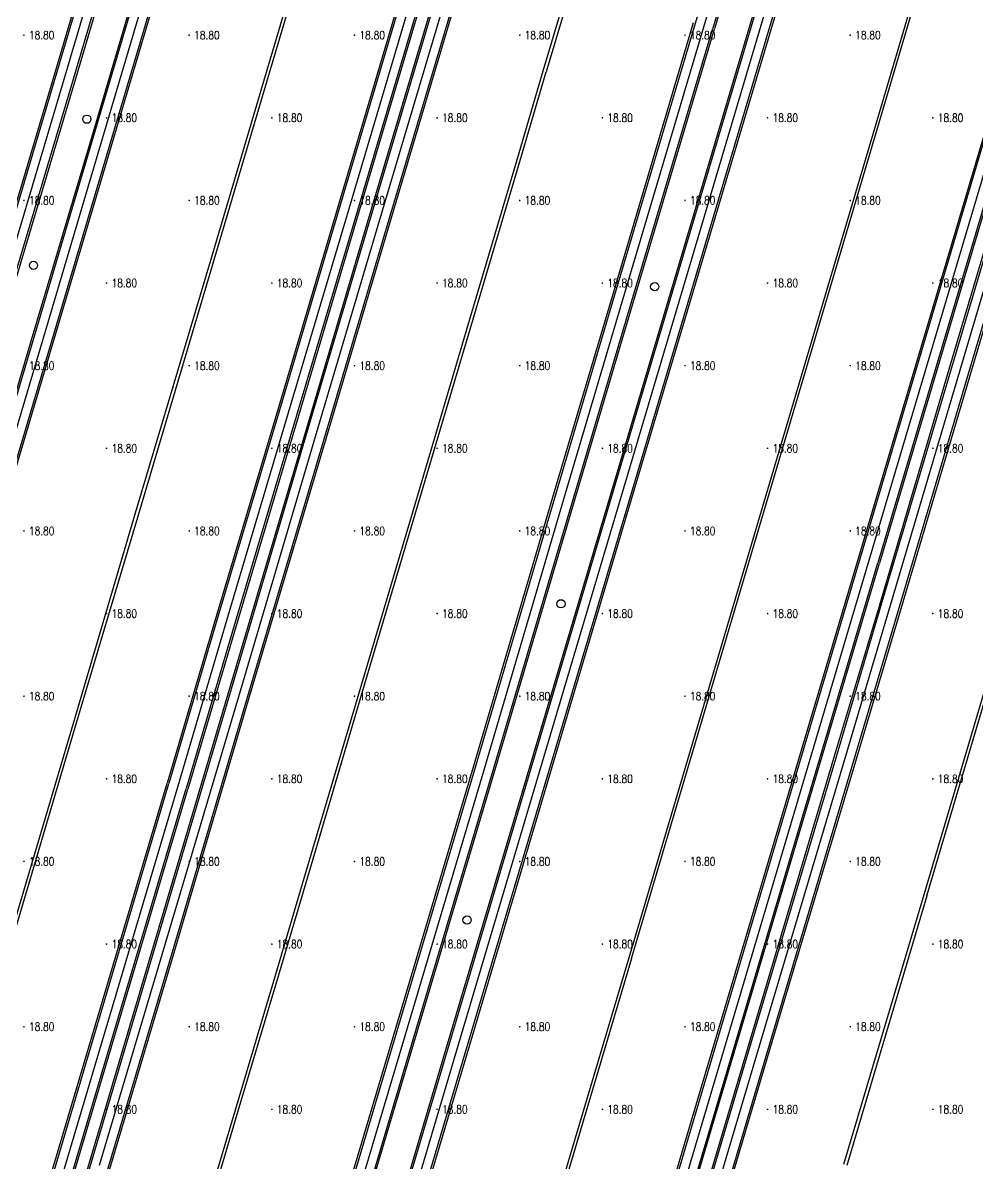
# Model space of a CAD drawing. Extents: x 404846 to 408477, y 3390929 to 3392894.
# Drawn here: x 405781.2 to 405896.7, y 3391987.9 to 3392125.9 of the extents above; entities that cross this region are included whole.
import ezdxf
from ezdxf.enums import TextEntityAlignment as Align

# ---------------------------------------------------------------- set-up
doc = ezdxf.new("R2010")
doc.units = 0
doc.header["$LTSCALE"] = 0.5
doc.layers.get('0').update_dxf_attribs({"linetype": 'CONTINUOUS'})
for name, color, linetype in [('3221', 6, 'CONTINUOUS'), ('GCD', 1, 'CONTINUOUS'), ('GXYZ', 2, 'CONTINUOUS'), ('SXSS', 5, 'CONTINUOUS'), ('ZBTZ', 3, 'CONTINUOUS')]:
    doc.layers.add(name, color=color, linetype=linetype)
doc.styles.add('HZ', font='rs.shx', dxfattribs={"width": 0.8, "bigfont": 'hztxt.shx'})
doc.linetypes.add('1161', pattern='A,0,[149,AAA.SHX,S=0.15,R=0,X=0,Y=0],-1.6', length=1.6)

# ---------------------------------------------------------------- blocks, each defined once
blk = doc.blocks.new('GC200')
at = {"linetype": 'Continuous', "const_width": 0.2, "flags": 128}
blk.add_lwpolyline([(-0.1, 0, 1), (0.1, 0, 1)], format="xyb", close=True, dxfattribs=at)
blk = doc.blocks.new('gc188')
blk.add_circle((0, 0), 1)

msp = doc.modelspace()

# ---------------------------------------------------------------- linework, layer by layer
at = {"layer": '3221', "color": 6}
for points in [[(405706.649, 3391850.685, 18.768), (405713.45, 3391873.597, 18.754), (405724.524, 3391910.98, 19.064), (405747.301, 3391987.873, 18.801), (405752.403, 3392004.992, 18.933), (405764.451, 3392045.636, 18.664), (405769.767, 3392063.639, 18.898), (405778.372, 3392092.657, 19.108), (405786.346, 3392119.458, 18.959), (405797.526, 3392157.268, 18.912), (405808.752, 3392195.177, 19.006), (405779.027, 3392203.979, 19.006), (405767.798, 3392166.058, 18.912), (405756.626, 3392128.274, 18.959), (405748.655, 3392101.484, 19.108), (405740.042, 3392072.435, 18.898), (405734.729, 3392054.447, 18.664), (405722.687, 3392013.824, 18.933), (405717.577, 3391996.678, 18.801), (405694.8, 3391919.784, 19.064), (405683.732, 3391882.419, 18.754), (405676.931, 3391859.507, 18.768)], [(405712.875, 3391848.797, 18.766), (405719.543, 3391871.325, 18.747), (405733.479, 3391918.245, 19.046), (405738.391, 3391934.842, 18.92), (405753.919, 3391987.3, 18.746), (405770.255, 3392042.313, 18.804), (405776.192, 3392062.446, 18.972), (405783.632, 3392087.482, 19.095), (405790.986, 3392112.279, 19.033), (405800.252, 3392143.612, 19.044), (405809.397, 3392174.399, 19.108), (405817.75, 3392202.612, 18.795), (405847.474, 3392193.811, 18.795), (405839.117, 3392165.585, 19.108), (405829.979, 3392134.822, 19.044), (405820.71, 3392103.476, 19.033), (405813.35, 3392078.66, 19.095), (405805.917, 3392053.646, 18.972), (405799.972, 3392033.489, 18.804), (405783.644, 3391978.501, 18.746), (405768.116, 3391926.044, 18.92), (405763.2, 3391909.433, 19.046), (405749.268, 3391862.527, 18.747), (405742.601, 3391840, 18.766)], [(405812.06, 3391819.389, 18.742), (405824.646, 3391861.837, 19.077), (405833.059, 3391890.204, 18.908), (405848.63, 3391942.756, 19.147), (405863.416, 3391992.669, 18.859), (405883.655, 3392060.85, 18.859), (405902.681, 3392124.939, 19.255), (405913.812, 3392162.523, 19.067), (405916.975, 3392173.2, 18.935), (405887.252, 3392182.006, 18.935), (405884.088, 3392171.328, 19.067), (405872.96, 3392133.752, 19.255), (405853.937, 3392069.672, 18.859), (405833.698, 3392001.491, 18.859), (405818.907, 3391951.561, 19.147), (405803.336, 3391899.01, 18.908), (405794.925, 3391870.65, 19.077), (405782.339, 3391828.201, 18.742)], [(405815.869, 3391818.237, 18.754), (405823.12, 3391842.63, 18.876), (405829.335, 3391863.678, 19.052), (405836.903, 3391889.232, 18.718), (405871.136, 3392004.651, 18.83), (405880.742, 3392036.86, 18.858), (405920.749, 3392171.995, 18.895), (405950.473, 3392163.195, 18.895), (405910.467, 3392028.06, 18.858), (405900.843, 3391995.791, 18.83), (405866.624, 3391880.417, 18.718), (405859.062, 3391854.887, 19.052), (405852.843, 3391833.824, 18.876), (405845.585, 3391809.404, 18.754)]]:
    msp.add_polyline3d(points, close=True, dxfattribs=at)
msp.add_polyline3d([(405820.192, 3391978.741, 19.026), (405827.764, 3392004.239, 18.827), (405837.04, 3392035.462, 18.799), (405846.869, 3392068.774, 18.774), (405853.893, 3392092.528, 18.677), (405863.694, 3392125.525, 18.844), (405872.094, 3392153.735, 19.12), (405881.043, 3392183.879, 18.761), (405851.325, 3392192.702, 18.761), (405842.379, 3392162.57, 19.12), (405833.977, 3392134.352, 18.844), (405824.17, 3392101.337, 18.677), (405817.139, 3392077.555, 18.774), (405807.324, 3392044.29, 18.799), (405798.048, 3392013.066, 18.827), (405790.477, 3391987.574, 19.026)], dxfattribs=at)
at = {"layer": 'SXSS', "linetype": 'Continuous', "flags": 128}
for points, elevation in [([(405844.207, 3392120.048), (405853.638, 3392151.693), (405853.993, 3392151.587), (405844.557, 3392119.945)], 18.778), ([(405854.871, 3392012.615), (405885.743, 3392116.783), (405892.662, 3392140.147), (405892.335, 3392140.244), (405885.416, 3392116.88), (405854.554, 3392012.709)], 18.742), ([(405787.131, 3392040.439), (405794.865, 3392066.573), (405804.087, 3392097.562), (405810.39, 3392118.829), (405816.71, 3392140.21)], 18.958), ([(405787.491, 3392040.333), (405795.239, 3392066.462), (405804.461, 3392097.451), (405810.764, 3392118.719), (405817.084, 3392140.1)], 18.958), ([(405923.337, 3392131.02), (405923.084, 3392131.095), (405914.316, 3392101.493), (405907.932, 3392080.089), (405899.811, 3392052.569), (405890.244, 3392020.321)], 18.955), ([(405890.627, 3392020.207), (405900.194, 3392052.456), (405908.316, 3392079.975), (405914.7, 3392101.379), (405923.467, 3392130.981), (405923.337, 3392131.02)], 18.955), ([(405822.233, 3392045.872), (405828.689, 3392067.607), (405834.996, 3392088.899), (405841.008, 3392109.185), (405844.207, 3392120.048)], 18.726), ([(405822.579, 3392045.769), (405829.039, 3392067.503), (405835.346, 3392088.796), (405841.358, 3392109.081), (405844.557, 3392119.945)], 18.726), ([(405791.55, 3391942.353), (405796.428, 3391958.833), (405801.51, 3391976.033), (405806.954, 3391994.317), (405811.842, 3392010.756), (405816.328, 3392025.886), (405822.233, 3392045.872)], 18.822), ([(405791.879, 3391942.256), (405796.774, 3391958.73), (405801.856, 3391975.93), (405807.3, 3391994.214), (405812.188, 3392010.653), (405816.674, 3392025.783), (405822.579, 3392045.769)], 18.822), ([(405771.633, 3391988.135), (405787.131, 3392040.439)], 18.714), ([(405771.99, 3391988.029), (405787.491, 3392040.333)], 18.714), ([(405890.244, 3392020.321), (405880.557, 3391987.694)], 18.882), ([(405890.627, 3392020.207), (405880.941, 3391987.58)], 18.882), ([(405854.554, 3392012.709), (405847.511, 3391988.983)], 18.722), ([(405854.871, 3392012.615), (405847.83, 3391988.888)], 18.722), ([(405847.511, 3391988.983), (405839.944, 3391963.505), (405833.477, 3391941.706), (405825.214, 3391913.765), (405819.521, 3391894.549)], 18.958), ([(405847.83, 3391988.888), (405840.263, 3391963.41), (405833.796, 3391941.612), (405825.533, 3391913.671), (405819.84, 3391894.454)], 18.958)]:
    msp.add_lwpolyline(points, dxfattribs=dict(at, elevation=elevation))
at = {"layer": 'ZBTZ', "linetype": '1161', "flags": 128}
for points, elevation in [([(405882.801, 3392185.296), (405873.323, 3392153.37), (405864.917, 3392125.161)], 18.901), ([(405832.499, 3392001.847), (405852.738, 3392070.028), (405871.762, 3392134.107), (405882.89, 3392171.683), (405886.59, 3392184.171)], 18.991), ([(405862.63, 3392125.841), (405871.035, 3392154.05), (405879.896, 3392183.897), (405881.991, 3392183.276), (405873.129, 3392153.427), (405864.726, 3392125.218)], 18.91), ([(405832.683, 3392001.792), (405852.922, 3392069.973), (405871.946, 3392134.052), (405883.074, 3392171.628), (405886.158, 3392182.039)], 18.996), ([(405834.76, 3392001.176), (405854.998, 3392069.357), (405874.022, 3392133.437), (405885.15, 3392171.013), (405888.235, 3392181.424)], 18.996), ([(405882.585, 3392061.167), (405901.612, 3392125.256), (405912.742, 3392162.84), (405915.826, 3392173.249), (405917.954, 3392172.618), (405914.87, 3392162.21), (405903.74, 3392124.625), (405884.713, 3392060.535)], 19.03), ([(405796.259, 3392157.642), (405785.079, 3392119.834), (405777.105, 3392093.034), (405768.5, 3392064.014), (405763.19, 3392046.01)], 18.908), ([(405796.479, 3392157.577), (405785.299, 3392119.769), (405777.325, 3392092.968), (405768.72, 3392063.949), (405763.41, 3392045.945)], 18.908), ([(405798.534, 3392156.969), (405787.354, 3392119.159), (405779.379, 3392092.358), (405770.775, 3392063.34), (405765.462, 3392045.336)], 18.908), ([(405798.77, 3392156.9), (405787.589, 3392119.09), (405779.615, 3392092.288), (405771.011, 3392063.271), (405765.699, 3392045.266)], 18.908), ([(405834.986, 3392001.109), (405855.204, 3392069.296), (405874.228, 3392133.376), (405877.671, 3392145.001)], 19.044), ([(405798.979, 3392143.989), (405789.714, 3392112.655), (405782.36, 3392087.859), (405774.92, 3392062.823), (405768.984, 3392042.691)], 18.989), ([(405799.162, 3392143.935), (405789.896, 3392112.602), (405782.542, 3392087.805), (405775.102, 3392062.769), (405769.164, 3392042.637)], 18.989), ([(405801.255, 3392143.316), (405791.989, 3392111.982), (405784.634, 3392087.184), (405777.195, 3392062.149), (405771.258, 3392042.015)], 18.989), ([(405801.457, 3392143.256), (405792.191, 3392111.922), (405784.836, 3392087.124), (405777.397, 3392062.089), (405771.461, 3392041.955)], 18.989), ([(405882.416, 3392061.217), (405901.442, 3392125.306), (405904.865, 3392136.865)], 19.104), ([(405828.699, 3392135.2), (405819.43, 3392103.855), (405812.07, 3392079.04), (405804.637, 3392054.025), (405798.695, 3392033.869)], 18.989), ([(405828.899, 3392135.141), (405819.63, 3392103.796), (405812.27, 3392078.98), (405804.838, 3392053.966), (405798.89, 3392033.811)], 18.989), ([(405806.08, 3392044.657), (405815.895, 3392077.922), (405822.927, 3392101.705), (405832.734, 3392134.721)], 18.773), ([(405830.989, 3392134.523), (405821.719, 3392103.177), (405814.359, 3392078.36), (405806.927, 3392053.348), (405800.982, 3392033.189)], 18.989), ([(405831.204, 3392134.46), (405821.934, 3392103.113), (405814.574, 3392078.296), (405807.142, 3392053.284), (405801.199, 3392033.125)], 18.989), ([(405806.275, 3392044.6), (405816.09, 3392077.865), (405823.122, 3392101.648), (405832.929, 3392134.663)], 18.773), ([(405808.334, 3392043.992), (405818.204, 3392077.24), (405825.236, 3392101.021), (405835.042, 3392134.035)], 18.773), ([(405808.548, 3392043.929), (405818.419, 3392077.177), (405825.451, 3392100.957), (405835.257, 3392133.971)], 18.773), ([(405835.759, 3392035.843), (405845.582, 3392069.154), (405852.606, 3392092.91), (405862.407, 3392125.907)], 18.773), ([(405835.986, 3392035.775), (405845.805, 3392069.088), (405852.829, 3392092.844), (405862.63, 3392125.841)], 18.773), ([(405838.069, 3392035.156), (405847.902, 3392068.469), (405854.925, 3392092.222), (405864.726, 3392125.218)], 18.773), ([(405838.256, 3392035.101), (405848.093, 3392068.412), (405855.116, 3392092.166), (405864.917, 3392125.161)], 18.773), ([(405905.469, 3392124.878), (405893.696, 3392085.275), (405884.878, 3392055.411), (405879.452, 3392037.244)], 18.981), ([(405905.664, 3392124.773), (405893.935, 3392085.204), (405885.073, 3392055.366), (405879.685, 3392037.174)], 18.981), ([(405907.769, 3392124.154), (405896.012, 3392084.587), (405887.15, 3392054.75), (405881.769, 3392036.555)], 18.981), ([(405908.004, 3392124.084), (405896.247, 3392084.517), (405887.385, 3392054.68), (405881.999, 3392036.486)], 18.981), ([(405903.928, 3392124.57), (405884.9, 3392060.48)], 19.057), ([(405862.158, 3391993.042), (405882.416, 3392061.217)], 18.859), ([(405862.38, 3391992.976), (405882.585, 3392061.167)], 18.859), ([(405864.471, 3391992.356), (405884.713, 3392060.535)], 18.859), ([(405864.658, 3391992.301), (405884.9, 3392060.48)], 18.859), ([(405784.358, 3391971.379), (405789.276, 3391987.931), (405796.846, 3392013.422), (405806.08, 3392044.657)], 18.871), ([(405784.555, 3391971.321), (405789.482, 3391987.87), (405797.053, 3392013.361), (405806.275, 3392044.6)], 18.871), ([(405786.626, 3391970.708), (405791.553, 3391987.254), (405799.123, 3392012.746), (405808.334, 3392043.992)], 18.871), ([(405786.835, 3391970.646), (405791.76, 3391987.193), (405799.33, 3392012.685), (405808.548, 3392043.929)], 18.871), ([(405879.452, 3392037.244), (405869.903, 3392005.018)], 18.844), ([(405879.685, 3392037.174), (405870.112, 3392004.956)], 18.844), ([(405814.045, 3391962.593), (405818.911, 3391979.122), (405826.483, 3392004.619), (405835.759, 3392035.843)], 18.871), ([(405814.268, 3391962.527), (405819.138, 3391979.054), (405826.71, 3392004.552), (405835.986, 3392035.775)], 18.871), ([(405881.769, 3392036.555), (405872.199, 3392004.333)], 18.844), ([(405881.999, 3392036.486), (405872.392, 3392004.278)], 18.844), ([(405816.345, 3391961.912), (405821.221, 3391978.435), (405828.793, 3392003.933), (405838.069, 3392035.156)], 18.871), ([(405816.54, 3391961.855), (405821.407, 3391978.379), (405828.98, 3392003.878), (405838.256, 3392035.101)], 18.871), ([(405782.357, 3391978.798), (405798.695, 3392033.869)], 18.775), ([(405782.571, 3391978.756), (405798.89, 3392033.811)], 18.775), ([(405784.685, 3391978.193), (405800.982, 3392033.189)], 18.775), ([(405784.887, 3391978.133), (405801.199, 3392033.125)], 18.775), ([(405869.903, 3392005.018), (405835.669, 3391889.598)], 18.774), ([(405870.112, 3392004.956), (405835.857, 3391889.543)], 18.774), ([(405872.199, 3392004.333), (405837.974, 3391888.915)], 18.774), ([(405872.392, 3392004.278), (405838.159, 3391888.86)], 18.774), ([(405802.144, 3391899.364), (405817.714, 3391951.915), (405832.499, 3392001.847)], 18.972), ([(405802.326, 3391899.31), (405817.896, 3391951.861), (405832.683, 3392001.792)], 18.972), ([(405804.408, 3391898.693), (405819.932, 3391951.258), (405834.76, 3392001.176)], 18.972), ([(405804.594, 3391898.638), (405820.164, 3391951.189), (405834.986, 3392001.109)], 18.972), ([(405831.801, 3391890.577), (405847.371, 3391943.128), (405862.158, 3391993.042)], 18.972), ([(405832.023, 3391890.511), (405847.593, 3391943.063), (405862.38, 3391992.976)], 18.972), ([(405834.074, 3391889.903), (405849.644, 3391942.455), (405864.471, 3391992.356)], 18.972), ([(405834.299, 3391889.836), (405849.87, 3391942.388), (405864.658, 3391992.301)], 18.972)]:
    msp.add_lwpolyline(points, dxfattribs=dict(at, elevation=elevation))

# ---------------------------------------------------------------- block references
at = {"layer": 'GCD', "linetype": 'Continuous'}
ref = msp.add_blockref('GC200', (405781.358, 3392124.379, 18.8), dxfattribs=dict(at, xscale=0.5, yscale=0.5, zscale=0.5))
ref.add_attrib('height', '18.80', dxfattribs={"linetype": 'Continuous', "height": 1, "style": 'HZ', "width": 0.8}).set_placement((405781.958, 3392124.379, 18.8), align=Align.MIDDLE_LEFT)
ref = msp.add_blockref('GC200', (405801.358, 3392124.379, 18.8), dxfattribs=dict(at, xscale=0.5, yscale=0.5, zscale=0.5))
ref.add_attrib('height', '18.80', dxfattribs={"linetype": 'Continuous', "height": 1, "style": 'HZ', "width": 0.8}).set_placement((405801.958, 3392124.379, 18.8), align=Align.MIDDLE_LEFT)
ref = msp.add_blockref('GC200', (405821.358, 3392124.379, 18.8), dxfattribs=dict(at, xscale=0.5, yscale=0.5, zscale=0.5))
ref.add_attrib('height', '18.80', dxfattribs={"linetype": 'Continuous', "height": 1, "style": 'HZ', "width": 0.8}).set_placement((405821.958, 3392124.379, 18.8), align=Align.MIDDLE_LEFT)
ref = msp.add_blockref('GC200', (405841.358, 3392124.379, 18.8), dxfattribs=dict(at, xscale=0.5, yscale=0.5, zscale=0.5))
ref.add_attrib('height', '18.80', dxfattribs={"linetype": 'Continuous', "height": 1, "style": 'HZ', "width": 0.8}).set_placement((405841.958, 3392124.379, 18.8), align=Align.MIDDLE_LEFT)
ref = msp.add_blockref('GC200', (405861.358, 3392124.379, 18.8), dxfattribs=dict(at, xscale=0.5, yscale=0.5, zscale=0.5))
ref.add_attrib('height', '18.80', dxfattribs={"linetype": 'Continuous', "height": 1, "style": 'HZ', "width": 0.8}).set_placement((405861.958, 3392124.379, 18.8), align=Align.MIDDLE_LEFT)
ref = msp.add_blockref('GC200', (405881.358, 3392124.379, 18.8), dxfattribs=dict(at, xscale=0.5, yscale=0.5, zscale=0.5))
ref.add_attrib('height', '18.80', dxfattribs={"linetype": 'Continuous', "height": 1, "style": 'HZ', "width": 0.8}).set_placement((405881.958, 3392124.379, 18.8), align=Align.MIDDLE_LEFT)
ref = msp.add_blockref('GC200', (405791.358, 3392114.379, 18.8), dxfattribs=dict(at, xscale=0.5, yscale=0.5, zscale=0.5))
ref.add_attrib('height', '18.80', dxfattribs={"linetype": 'Continuous', "height": 1, "style": 'HZ', "width": 0.8}).set_placement((405791.958, 3392114.379, 18.8), align=Align.MIDDLE_LEFT)
ref = msp.add_blockref('GC200', (405811.358, 3392114.379, 18.8), dxfattribs=dict(at, xscale=0.5, yscale=0.5, zscale=0.5))
ref.add_attrib('height', '18.80', dxfattribs={"linetype": 'Continuous', "height": 1, "style": 'HZ', "width": 0.8}).set_placement((405811.958, 3392114.379, 18.8), align=Align.MIDDLE_LEFT)
ref = msp.add_blockref('GC200', (405831.358, 3392114.379, 18.8), dxfattribs=dict(at, xscale=0.5, yscale=0.5, zscale=0.5))
ref.add_attrib('height', '18.80', dxfattribs={"linetype": 'Continuous', "height": 1, "style": 'HZ', "width": 0.8}).set_placement((405831.958, 3392114.379, 18.8), align=Align.MIDDLE_LEFT)
ref = msp.add_blockref('GC200', (405851.358, 3392114.379, 18.8), dxfattribs=dict(at, xscale=0.5, yscale=0.5, zscale=0.5))
ref.add_attrib('height', '18.80', dxfattribs={"linetype": 'Continuous', "height": 1, "style": 'HZ', "width": 0.8}).set_placement((405851.958, 3392114.379, 18.8), align=Align.MIDDLE_LEFT)
ref = msp.add_blockref('GC200', (405871.358, 3392114.379, 18.8), dxfattribs=dict(at, xscale=0.5, yscale=0.5, zscale=0.5))
ref.add_attrib('height', '18.80', dxfattribs={"linetype": 'Continuous', "height": 1, "style": 'HZ', "width": 0.8}).set_placement((405871.958, 3392114.379, 18.8), align=Align.MIDDLE_LEFT)
ref = msp.add_blockref('GC200', (405891.358, 3392114.379, 18.8), dxfattribs=dict(at, xscale=0.5, yscale=0.5, zscale=0.5))
ref.add_attrib('height', '18.80', dxfattribs={"linetype": 'Continuous', "height": 1, "style": 'HZ', "width": 0.8}).set_placement((405891.958, 3392114.379, 18.8), align=Align.MIDDLE_LEFT)
ref = msp.add_blockref('GC200', (405781.358, 3392104.379, 18.8), dxfattribs=dict(at, xscale=0.5, yscale=0.5, zscale=0.5))
ref.add_attrib('height', '18.80', dxfattribs={"linetype": 'Continuous', "height": 1, "style": 'HZ', "width": 0.8}).set_placement((405781.958, 3392104.379, 18.8), align=Align.MIDDLE_LEFT)
ref = msp.add_blockref('GC200', (405801.358, 3392104.379, 18.8), dxfattribs=dict(at, xscale=0.5, yscale=0.5, zscale=0.5))
ref.add_attrib('height', '18.80', dxfattribs={"linetype": 'Continuous', "height": 1, "style": 'HZ', "width": 0.8}).set_placement((405801.958, 3392104.379, 18.8), align=Align.MIDDLE_LEFT)
ref = msp.add_blockref('GC200', (405821.358, 3392104.379, 18.8), dxfattribs=dict(at, xscale=0.5, yscale=0.5, zscale=0.5))
ref.add_attrib('height', '18.80', dxfattribs={"linetype": 'Continuous', "height": 1, "style": 'HZ', "width": 0.8}).set_placement((405821.958, 3392104.379, 18.8), align=Align.MIDDLE_LEFT)
ref = msp.add_blockref('GC200', (405841.358, 3392104.379, 18.8), dxfattribs=dict(at, xscale=0.5, yscale=0.5, zscale=0.5))
ref.add_attrib('height', '18.80', dxfattribs={"linetype": 'Continuous', "height": 1, "style": 'HZ', "width": 0.8}).set_placement((405841.958, 3392104.379, 18.8), align=Align.MIDDLE_LEFT)
ref = msp.add_blockref('GC200', (405861.358, 3392104.379, 18.8), dxfattribs=dict(at, xscale=0.5, yscale=0.5, zscale=0.5))
ref.add_attrib('height', '18.80', dxfattribs={"linetype": 'Continuous', "height": 1, "style": 'HZ', "width": 0.8}).set_placement((405861.958, 3392104.379, 18.8), align=Align.MIDDLE_LEFT)
ref = msp.add_blockref('GC200', (405881.358, 3392104.379, 18.8), dxfattribs=dict(at, xscale=0.5, yscale=0.5, zscale=0.5))
ref.add_attrib('height', '18.80', dxfattribs={"linetype": 'Continuous', "height": 1, "style": 'HZ', "width": 0.8}).set_placement((405881.958, 3392104.379, 18.8), align=Align.MIDDLE_LEFT)
ref = msp.add_blockref('GC200', (405791.358, 3392094.379, 18.8), dxfattribs=dict(at, xscale=0.5, yscale=0.5, zscale=0.5))
ref.add_attrib('height', '18.80', dxfattribs={"linetype": 'Continuous', "height": 1, "style": 'HZ', "width": 0.8}).set_placement((405791.958, 3392094.379, 18.8), align=Align.MIDDLE_LEFT)
ref = msp.add_blockref('GC200', (405811.358, 3392094.379, 18.8), dxfattribs=dict(at, xscale=0.5, yscale=0.5, zscale=0.5))
ref.add_attrib('height', '18.80', dxfattribs={"linetype": 'Continuous', "height": 1, "style": 'HZ', "width": 0.8}).set_placement((405811.958, 3392094.379, 18.8), align=Align.MIDDLE_LEFT)
ref = msp.add_blockref('GC200', (405831.358, 3392094.379, 18.8), dxfattribs=dict(at, xscale=0.5, yscale=0.5, zscale=0.5))
ref.add_attrib('height', '18.80', dxfattribs={"linetype": 'Continuous', "height": 1, "style": 'HZ', "width": 0.8}).set_placement((405831.958, 3392094.379, 18.8), align=Align.MIDDLE_LEFT)
ref = msp.add_blockref('GC200', (405851.358, 3392094.379, 18.8), dxfattribs=dict(at, xscale=0.5, yscale=0.5, zscale=0.5))
ref.add_attrib('height', '18.80', dxfattribs={"linetype": 'Continuous', "height": 1, "style": 'HZ', "width": 0.8}).set_placement((405851.958, 3392094.379, 18.8), align=Align.MIDDLE_LEFT)
ref = msp.add_blockref('GC200', (405871.358, 3392094.379, 18.8), dxfattribs=dict(at, xscale=0.5, yscale=0.5, zscale=0.5))
ref.add_attrib('height', '18.80', dxfattribs={"linetype": 'Continuous', "height": 1, "style": 'HZ', "width": 0.8}).set_placement((405871.958, 3392094.379, 18.8), align=Align.MIDDLE_LEFT)
ref = msp.add_blockref('GC200', (405891.358, 3392094.379, 18.8), dxfattribs=dict(at, xscale=0.5, yscale=0.5, zscale=0.5))
ref.add_attrib('height', '18.80', dxfattribs={"linetype": 'Continuous', "height": 1, "style": 'HZ', "width": 0.8}).set_placement((405891.958, 3392094.379, 18.8), align=Align.MIDDLE_LEFT)
ref = msp.add_blockref('GC200', (405781.358, 3392084.379, 18.8), dxfattribs=dict(at, xscale=0.5, yscale=0.5, zscale=0.5))
ref.add_attrib('height', '18.80', dxfattribs={"linetype": 'Continuous', "height": 1, "style": 'HZ', "width": 0.8}).set_placement((405781.958, 3392084.379, 18.8), align=Align.MIDDLE_LEFT)
ref = msp.add_blockref('GC200', (405801.358, 3392084.379, 18.8), dxfattribs=dict(at, xscale=0.5, yscale=0.5, zscale=0.5))
ref.add_attrib('height', '18.80', dxfattribs={"linetype": 'Continuous', "height": 1, "style": 'HZ', "width": 0.8}).set_placement((405801.958, 3392084.379, 18.8), align=Align.MIDDLE_LEFT)
ref = msp.add_blockref('GC200', (405821.358, 3392084.379, 18.8), dxfattribs=dict(at, xscale=0.5, yscale=0.5, zscale=0.5))
ref.add_attrib('height', '18.80', dxfattribs={"linetype": 'Continuous', "height": 1, "style": 'HZ', "width": 0.8}).set_placement((405821.958, 3392084.379, 18.8), align=Align.MIDDLE_LEFT)
ref = msp.add_blockref('GC200', (405841.358, 3392084.379, 18.8), dxfattribs=dict(at, xscale=0.5, yscale=0.5, zscale=0.5))
ref.add_attrib('height', '18.80', dxfattribs={"linetype": 'Continuous', "height": 1, "style": 'HZ', "width": 0.8}).set_placement((405841.958, 3392084.379, 18.8), align=Align.MIDDLE_LEFT)
ref = msp.add_blockref('GC200', (405861.358, 3392084.379, 18.8), dxfattribs=dict(at, xscale=0.5, yscale=0.5, zscale=0.5))
ref.add_attrib('height', '18.80', dxfattribs={"linetype": 'Continuous', "height": 1, "style": 'HZ', "width": 0.8}).set_placement((405861.958, 3392084.379, 18.8), align=Align.MIDDLE_LEFT)
ref = msp.add_blockref('GC200', (405881.358, 3392084.379, 18.8), dxfattribs=dict(at, xscale=0.5, yscale=0.5, zscale=0.5))
ref.add_attrib('height', '18.80', dxfattribs={"linetype": 'Continuous', "height": 1, "style": 'HZ', "width": 0.8}).set_placement((405881.958, 3392084.379, 18.8), align=Align.MIDDLE_LEFT)
ref = msp.add_blockref('GC200', (405791.358, 3392074.379, 18.8), dxfattribs=dict(at, xscale=0.5, yscale=0.5, zscale=0.5))
ref.add_attrib('height', '18.80', dxfattribs={"linetype": 'Continuous', "height": 1, "style": 'HZ', "width": 0.8}).set_placement((405791.958, 3392074.379, 18.8), align=Align.MIDDLE_LEFT)
ref = msp.add_blockref('GC200', (405811.358, 3392074.379, 18.8), dxfattribs=dict(at, xscale=0.5, yscale=0.5, zscale=0.5))
ref.add_attrib('height', '18.80', dxfattribs={"linetype": 'Continuous', "height": 1, "style": 'HZ', "width": 0.8}).set_placement((405811.958, 3392074.379, 18.8), align=Align.MIDDLE_LEFT)
ref = msp.add_blockref('GC200', (405831.358, 3392074.379, 18.8), dxfattribs=dict(at, xscale=0.5, yscale=0.5, zscale=0.5))
ref.add_attrib('height', '18.80', dxfattribs={"linetype": 'Continuous', "height": 1, "style": 'HZ', "width": 0.8}).set_placement((405831.958, 3392074.379, 18.8), align=Align.MIDDLE_LEFT)
ref = msp.add_blockref('GC200', (405851.358, 3392074.379, 18.8), dxfattribs=dict(at, xscale=0.5, yscale=0.5, zscale=0.5))
ref.add_attrib('height', '18.80', dxfattribs={"linetype": 'Continuous', "height": 1, "style": 'HZ', "width": 0.8}).set_placement((405851.958, 3392074.379, 18.8), align=Align.MIDDLE_LEFT)
ref = msp.add_blockref('GC200', (405871.358, 3392074.379, 18.8), dxfattribs=dict(at, xscale=0.5, yscale=0.5, zscale=0.5))
ref.add_attrib('height', '18.80', dxfattribs={"linetype": 'Continuous', "height": 1, "style": 'HZ', "width": 0.8}).set_placement((405871.958, 3392074.379, 18.8), align=Align.MIDDLE_LEFT)
ref = msp.add_blockref('GC200', (405891.358, 3392074.379, 18.8), dxfattribs=dict(at, xscale=0.5, yscale=0.5, zscale=0.5))
ref.add_attrib('height', '18.80', dxfattribs={"linetype": 'Continuous', "height": 1, "style": 'HZ', "width": 0.8}).set_placement((405891.958, 3392074.379, 18.8), align=Align.MIDDLE_LEFT)
ref = msp.add_blockref('GC200', (405781.358, 3392064.379, 18.8), dxfattribs=dict(at, xscale=0.5, yscale=0.5, zscale=0.5))
ref.add_attrib('height', '18.80', dxfattribs={"linetype": 'Continuous', "height": 1, "style": 'HZ', "width": 0.8}).set_placement((405781.958, 3392064.379, 18.8), align=Align.MIDDLE_LEFT)
ref = msp.add_blockref('GC200', (405801.358, 3392064.379, 18.8), dxfattribs=dict(at, xscale=0.5, yscale=0.5, zscale=0.5))
ref.add_attrib('height', '18.80', dxfattribs={"linetype": 'Continuous', "height": 1, "style": 'HZ', "width": 0.8}).set_placement((405801.958, 3392064.379, 18.8), align=Align.MIDDLE_LEFT)
ref = msp.add_blockref('GC200', (405821.358, 3392064.379, 18.8), dxfattribs=dict(at, xscale=0.5, yscale=0.5, zscale=0.5))
ref.add_attrib('height', '18.80', dxfattribs={"linetype": 'Continuous', "height": 1, "style": 'HZ', "width": 0.8}).set_placement((405821.958, 3392064.379, 18.8), align=Align.MIDDLE_LEFT)
ref = msp.add_blockref('GC200', (405841.358, 3392064.379, 18.8), dxfattribs=dict(at, xscale=0.5, yscale=0.5, zscale=0.5))
ref.add_attrib('height', '18.80', dxfattribs={"linetype": 'Continuous', "height": 1, "style": 'HZ', "width": 0.8}).set_placement((405841.958, 3392064.379, 18.8), align=Align.MIDDLE_LEFT)
ref = msp.add_blockref('GC200', (405861.358, 3392064.379, 18.8), dxfattribs=dict(at, xscale=0.5, yscale=0.5, zscale=0.5))
ref.add_attrib('height', '18.80', dxfattribs={"linetype": 'Continuous', "height": 1, "style": 'HZ', "width": 0.8}).set_placement((405861.958, 3392064.379, 18.8), align=Align.MIDDLE_LEFT)
ref = msp.add_blockref('GC200', (405881.358, 3392064.379, 18.8), dxfattribs=dict(at, xscale=0.5, yscale=0.5, zscale=0.5))
ref.add_attrib('height', '18.80', dxfattribs={"linetype": 'Continuous', "height": 1, "style": 'HZ', "width": 0.8}).set_placement((405881.958, 3392064.379, 18.8), align=Align.MIDDLE_LEFT)
ref = msp.add_blockref('GC200', (405791.358, 3392054.379, 18.8), dxfattribs=dict(at, xscale=0.5, yscale=0.5, zscale=0.5))
ref.add_attrib('height', '18.80', dxfattribs={"linetype": 'Continuous', "height": 1, "style": 'HZ', "width": 0.8}).set_placement((405791.958, 3392054.379, 18.8), align=Align.MIDDLE_LEFT)
ref = msp.add_blockref('GC200', (405811.358, 3392054.379, 18.8), dxfattribs=dict(at, xscale=0.5, yscale=0.5, zscale=0.5))
ref.add_attrib('height', '18.80', dxfattribs={"linetype": 'Continuous', "height": 1, "style": 'HZ', "width": 0.8}).set_placement((405811.958, 3392054.379, 18.8), align=Align.MIDDLE_LEFT)
ref = msp.add_blockref('GC200', (405831.358, 3392054.379, 18.8), dxfattribs=dict(at, xscale=0.5, yscale=0.5, zscale=0.5))
ref.add_attrib('height', '18.80', dxfattribs={"linetype": 'Continuous', "height": 1, "style": 'HZ', "width": 0.8}).set_placement((405831.958, 3392054.379, 18.8), align=Align.MIDDLE_LEFT)
ref = msp.add_blockref('GC200', (405851.358, 3392054.379, 18.8), dxfattribs=dict(at, xscale=0.5, yscale=0.5, zscale=0.5))
ref.add_attrib('height', '18.80', dxfattribs={"linetype": 'Continuous', "height": 1, "style": 'HZ', "width": 0.8}).set_placement((405851.958, 3392054.379, 18.8), align=Align.MIDDLE_LEFT)
ref = msp.add_blockref('GC200', (405871.358, 3392054.379, 18.8), dxfattribs=dict(at, xscale=0.5, yscale=0.5, zscale=0.5))
ref.add_attrib('height', '18.80', dxfattribs={"linetype": 'Continuous', "height": 1, "style": 'HZ', "width": 0.8}).set_placement((405871.958, 3392054.379, 18.8), align=Align.MIDDLE_LEFT)
ref = msp.add_blockref('GC200', (405891.358, 3392054.379, 18.8), dxfattribs=dict(at, xscale=0.5, yscale=0.5, zscale=0.5))
ref.add_attrib('height', '18.80', dxfattribs={"linetype": 'Continuous', "height": 1, "style": 'HZ', "width": 0.8}).set_placement((405891.958, 3392054.379, 18.8), align=Align.MIDDLE_LEFT)
ref = msp.add_blockref('GC200', (405781.358, 3392044.379, 18.8), dxfattribs=dict(at, xscale=0.5, yscale=0.5, zscale=0.5))
ref.add_attrib('height', '18.80', dxfattribs={"linetype": 'Continuous', "height": 1, "style": 'HZ', "width": 0.8}).set_placement((405781.958, 3392044.379, 18.8), align=Align.MIDDLE_LEFT)
ref = msp.add_blockref('GC200', (405801.358, 3392044.379, 18.8), dxfattribs=dict(at, xscale=0.5, yscale=0.5, zscale=0.5))
ref.add_attrib('height', '18.80', dxfattribs={"linetype": 'Continuous', "height": 1, "style": 'HZ', "width": 0.8}).set_placement((405801.958, 3392044.379, 18.8), align=Align.MIDDLE_LEFT)
ref = msp.add_blockref('GC200', (405821.358, 3392044.379, 18.8), dxfattribs=dict(at, xscale=0.5, yscale=0.5, zscale=0.5))
ref.add_attrib('height', '18.80', dxfattribs={"linetype": 'Continuous', "height": 1, "style": 'HZ', "width": 0.8}).set_placement((405821.958, 3392044.379, 18.8), align=Align.MIDDLE_LEFT)
ref = msp.add_blockref('GC200', (405841.358, 3392044.379, 18.8), dxfattribs=dict(at, xscale=0.5, yscale=0.5, zscale=0.5))
ref.add_attrib('height', '18.80', dxfattribs={"linetype": 'Continuous', "height": 1, "style": 'HZ', "width": 0.8}).set_placement((405841.958, 3392044.379, 18.8), align=Align.MIDDLE_LEFT)
ref = msp.add_blockref('GC200', (405861.358, 3392044.379, 18.8), dxfattribs=dict(at, xscale=0.5, yscale=0.5, zscale=0.5))
ref.add_attrib('height', '18.80', dxfattribs={"linetype": 'Continuous', "height": 1, "style": 'HZ', "width": 0.8}).set_placement((405861.958, 3392044.379, 18.8), align=Align.MIDDLE_LEFT)
ref = msp.add_blockref('GC200', (405881.358, 3392044.379, 18.8), dxfattribs=dict(at, xscale=0.5, yscale=0.5, zscale=0.5))
ref.add_attrib('height', '18.80', dxfattribs={"linetype": 'Continuous', "height": 1, "style": 'HZ', "width": 0.8}).set_placement((405881.958, 3392044.379, 18.8), align=Align.MIDDLE_LEFT)
ref = msp.add_blockref('GC200', (405791.358, 3392034.379, 18.8), dxfattribs=dict(at, xscale=0.5, yscale=0.5, zscale=0.5))
ref.add_attrib('height', '18.80', dxfattribs={"linetype": 'Continuous', "height": 1, "style": 'HZ', "width": 0.8}).set_placement((405791.958, 3392034.379, 18.8), align=Align.MIDDLE_LEFT)
ref = msp.add_blockref('GC200', (405811.358, 3392034.379, 18.8), dxfattribs=dict(at, xscale=0.5, yscale=0.5, zscale=0.5))
ref.add_attrib('height', '18.80', dxfattribs={"linetype": 'Continuous', "height": 1, "style": 'HZ', "width": 0.8}).set_placement((405811.958, 3392034.379, 18.8), align=Align.MIDDLE_LEFT)
ref = msp.add_blockref('GC200', (405831.358, 3392034.379, 18.8), dxfattribs=dict(at, xscale=0.5, yscale=0.5, zscale=0.5))
ref.add_attrib('height', '18.80', dxfattribs={"linetype": 'Continuous', "height": 1, "style": 'HZ', "width": 0.8}).set_placement((405831.958, 3392034.379, 18.8), align=Align.MIDDLE_LEFT)
ref = msp.add_blockref('GC200', (405851.358, 3392034.379, 18.8), dxfattribs=dict(at, xscale=0.5, yscale=0.5, zscale=0.5))
ref.add_attrib('height', '18.80', dxfattribs={"linetype": 'Continuous', "height": 1, "style": 'HZ', "width": 0.8}).set_placement((405851.958, 3392034.379, 18.8), align=Align.MIDDLE_LEFT)
ref = msp.add_blockref('GC200', (405871.358, 3392034.379, 18.8), dxfattribs=dict(at, xscale=0.5, yscale=0.5, zscale=0.5))
ref.add_attrib('height', '18.80', dxfattribs={"linetype": 'Continuous', "height": 1, "style": 'HZ', "width": 0.8}).set_placement((405871.958, 3392034.379, 18.8), align=Align.MIDDLE_LEFT)
ref = msp.add_blockref('GC200', (405891.358, 3392034.379, 18.8), dxfattribs=dict(at, xscale=0.5, yscale=0.5, zscale=0.5))
ref.add_attrib('height', '18.80', dxfattribs={"linetype": 'Continuous', "height": 1, "style": 'HZ', "width": 0.8}).set_placement((405891.958, 3392034.379, 18.8), align=Align.MIDDLE_LEFT)
ref = msp.add_blockref('GC200', (405781.358, 3392024.379, 18.8), dxfattribs=dict(at, xscale=0.5, yscale=0.5, zscale=0.5))
ref.add_attrib('height', '18.80', dxfattribs={"linetype": 'Continuous', "height": 1, "style": 'HZ', "width": 0.8}).set_placement((405781.958, 3392024.379, 18.8), align=Align.MIDDLE_LEFT)
ref = msp.add_blockref('GC200', (405801.358, 3392024.379, 18.8), dxfattribs=dict(at, xscale=0.5, yscale=0.5, zscale=0.5))
ref.add_attrib('height', '18.80', dxfattribs={"linetype": 'Continuous', "height": 1, "style": 'HZ', "width": 0.8}).set_placement((405801.958, 3392024.379, 18.8), align=Align.MIDDLE_LEFT)
ref = msp.add_blockref('GC200', (405821.358, 3392024.379, 18.8), dxfattribs=dict(at, xscale=0.5, yscale=0.5, zscale=0.5))
ref.add_attrib('height', '18.80', dxfattribs={"linetype": 'Continuous', "height": 1, "style": 'HZ', "width": 0.8}).set_placement((405821.958, 3392024.379, 18.8), align=Align.MIDDLE_LEFT)
ref = msp.add_blockref('GC200', (405841.358, 3392024.379, 18.8), dxfattribs=dict(at, xscale=0.5, yscale=0.5, zscale=0.5))
ref.add_attrib('height', '18.80', dxfattribs={"linetype": 'Continuous', "height": 1, "style": 'HZ', "width": 0.8}).set_placement((405841.958, 3392024.379, 18.8), align=Align.MIDDLE_LEFT)
ref = msp.add_blockref('GC200', (405861.358, 3392024.379, 18.8), dxfattribs=dict(at, xscale=0.5, yscale=0.5, zscale=0.5))
ref.add_attrib('height', '18.80', dxfattribs={"linetype": 'Continuous', "height": 1, "style": 'HZ', "width": 0.8}).set_placement((405861.958, 3392024.379, 18.8), align=Align.MIDDLE_LEFT)
ref = msp.add_blockref('GC200', (405881.358, 3392024.379, 18.8), dxfattribs=dict(at, xscale=0.5, yscale=0.5, zscale=0.5))
ref.add_attrib('height', '18.80', dxfattribs={"linetype": 'Continuous', "height": 1, "style": 'HZ', "width": 0.8}).set_placement((405881.958, 3392024.379, 18.8), align=Align.MIDDLE_LEFT)
ref = msp.add_blockref('GC200', (405791.358, 3392014.379, 18.8), dxfattribs=dict(at, xscale=0.5, yscale=0.5, zscale=0.5))
ref.add_attrib('height', '18.80', dxfattribs={"linetype": 'Continuous', "height": 1, "style": 'HZ', "width": 0.8}).set_placement((405791.958, 3392014.379, 18.8), align=Align.MIDDLE_LEFT)
ref = msp.add_blockref('GC200', (405811.358, 3392014.379, 18.8), dxfattribs=dict(at, xscale=0.5, yscale=0.5, zscale=0.5))
ref.add_attrib('height', '18.80', dxfattribs={"linetype": 'Continuous', "height": 1, "style": 'HZ', "width": 0.8}).set_placement((405811.958, 3392014.379, 18.8), align=Align.MIDDLE_LEFT)
ref = msp.add_blockref('GC200', (405831.358, 3392014.379, 18.8), dxfattribs=dict(at, xscale=0.5, yscale=0.5, zscale=0.5))
ref.add_attrib('height', '18.80', dxfattribs={"linetype": 'Continuous', "height": 1, "style": 'HZ', "width": 0.8}).set_placement((405831.958, 3392014.379, 18.8), align=Align.MIDDLE_LEFT)
ref = msp.add_blockref('GC200', (405851.358, 3392014.379, 18.8), dxfattribs=dict(at, xscale=0.5, yscale=0.5, zscale=0.5))
ref.add_attrib('height', '18.80', dxfattribs={"linetype": 'Continuous', "height": 1, "style": 'HZ', "width": 0.8}).set_placement((405851.958, 3392014.379, 18.8), align=Align.MIDDLE_LEFT)
ref = msp.add_blockref('GC200', (405871.358, 3392014.379, 18.8), dxfattribs=dict(at, xscale=0.5, yscale=0.5, zscale=0.5))
ref.add_attrib('height', '18.80', dxfattribs={"linetype": 'Continuous', "height": 1, "style": 'HZ', "width": 0.8}).set_placement((405871.958, 3392014.379, 18.8), align=Align.MIDDLE_LEFT)
ref = msp.add_blockref('GC200', (405891.358, 3392014.379, 18.8), dxfattribs=dict(at, xscale=0.5, yscale=0.5, zscale=0.5))
ref.add_attrib('height', '18.80', dxfattribs={"linetype": 'Continuous', "height": 1, "style": 'HZ', "width": 0.8}).set_placement((405891.958, 3392014.379, 18.8), align=Align.MIDDLE_LEFT)
ref = msp.add_blockref('GC200', (405781.358, 3392004.379, 18.8), dxfattribs=dict(at, xscale=0.5, yscale=0.5, zscale=0.5))
ref.add_attrib('height', '18.80', dxfattribs={"linetype": 'Continuous', "height": 1, "style": 'HZ', "width": 0.8}).set_placement((405781.958, 3392004.379, 18.8), align=Align.MIDDLE_LEFT)
ref = msp.add_blockref('GC200', (405801.358, 3392004.379, 18.8), dxfattribs=dict(at, xscale=0.5, yscale=0.5, zscale=0.5))
ref.add_attrib('height', '18.80', dxfattribs={"linetype": 'Continuous', "height": 1, "style": 'HZ', "width": 0.8}).set_placement((405801.958, 3392004.379, 18.8), align=Align.MIDDLE_LEFT)
ref = msp.add_blockref('GC200', (405821.358, 3392004.379, 18.8), dxfattribs=dict(at, xscale=0.5, yscale=0.5, zscale=0.5))
ref.add_attrib('height', '18.80', dxfattribs={"linetype": 'Continuous', "height": 1, "style": 'HZ', "width": 0.8}).set_placement((405821.958, 3392004.379, 18.8), align=Align.MIDDLE_LEFT)
ref = msp.add_blockref('GC200', (405841.358, 3392004.379, 18.8), dxfattribs=dict(at, xscale=0.5, yscale=0.5, zscale=0.5))
ref.add_attrib('height', '18.80', dxfattribs={"linetype": 'Continuous', "height": 1, "style": 'HZ', "width": 0.8}).set_placement((405841.958, 3392004.379, 18.8), align=Align.MIDDLE_LEFT)
ref = msp.add_blockref('GC200', (405861.358, 3392004.379, 18.8), dxfattribs=dict(at, xscale=0.5, yscale=0.5, zscale=0.5))
ref.add_attrib('height', '18.80', dxfattribs={"linetype": 'Continuous', "height": 1, "style": 'HZ', "width": 0.8}).set_placement((405861.958, 3392004.379, 18.8), align=Align.MIDDLE_LEFT)
ref = msp.add_blockref('GC200', (405881.358, 3392004.379, 18.8), dxfattribs=dict(at, xscale=0.5, yscale=0.5, zscale=0.5))
ref.add_attrib('height', '18.80', dxfattribs={"linetype": 'Continuous', "height": 1, "style": 'HZ', "width": 0.8}).set_placement((405881.958, 3392004.379, 18.8), align=Align.MIDDLE_LEFT)
ref = msp.add_blockref('GC200', (405791.358, 3391994.379, 18.8), dxfattribs=dict(at, xscale=0.5, yscale=0.5, zscale=0.5))
ref.add_attrib('height', '18.80', dxfattribs={"linetype": 'Continuous', "height": 1, "style": 'HZ', "width": 0.8}).set_placement((405791.958, 3391994.379, 18.8), align=Align.MIDDLE_LEFT)
ref = msp.add_blockref('GC200', (405811.358, 3391994.379, 18.8), dxfattribs=dict(at, xscale=0.5, yscale=0.5, zscale=0.5))
ref.add_attrib('height', '18.80', dxfattribs={"linetype": 'Continuous', "height": 1, "style": 'HZ', "width": 0.8}).set_placement((405811.958, 3391994.379, 18.8), align=Align.MIDDLE_LEFT)
ref = msp.add_blockref('GC200', (405831.358, 3391994.379, 18.8), dxfattribs=dict(at, xscale=0.5, yscale=0.5, zscale=0.5))
ref.add_attrib('height', '18.80', dxfattribs={"linetype": 'Continuous', "height": 1, "style": 'HZ', "width": 0.8}).set_placement((405831.958, 3391994.379, 18.8), align=Align.MIDDLE_LEFT)
ref = msp.add_blockref('GC200', (405851.358, 3391994.379, 18.8), dxfattribs=dict(at, xscale=0.5, yscale=0.5, zscale=0.5))
ref.add_attrib('height', '18.80', dxfattribs={"linetype": 'Continuous', "height": 1, "style": 'HZ', "width": 0.8}).set_placement((405851.958, 3391994.379, 18.8), align=Align.MIDDLE_LEFT)
ref = msp.add_blockref('GC200', (405871.358, 3391994.379, 18.8), dxfattribs=dict(at, xscale=0.5, yscale=0.5, zscale=0.5))
ref.add_attrib('height', '18.80', dxfattribs={"linetype": 'Continuous', "height": 1, "style": 'HZ', "width": 0.8}).set_placement((405871.958, 3391994.379, 18.8), align=Align.MIDDLE_LEFT)
ref = msp.add_blockref('GC200', (405891.358, 3391994.379, 18.8), dxfattribs=dict(at, xscale=0.5, yscale=0.5, zscale=0.5))
ref.add_attrib('height', '18.80', dxfattribs={"linetype": 'Continuous', "height": 1, "style": 'HZ', "width": 0.8}).set_placement((405891.958, 3391994.379, 18.8), align=Align.MIDDLE_LEFT)
at = {"layer": 'GXYZ', "linetype": 'Continuous', "xscale": 0.5, "yscale": 0.5}
for p in [(405788.965, 3392114.209, 19.004), (405782.51, 3392096.522, 19.004), (405857.699, 3392093.936, 18.793), (405846.353, 3392055.56, 19.021), (405834.989, 3392017.293, 18.733)]:
    msp.add_blockref('gc188', p, dxfattribs=at)

doc.saveas('drawing.dxf')
